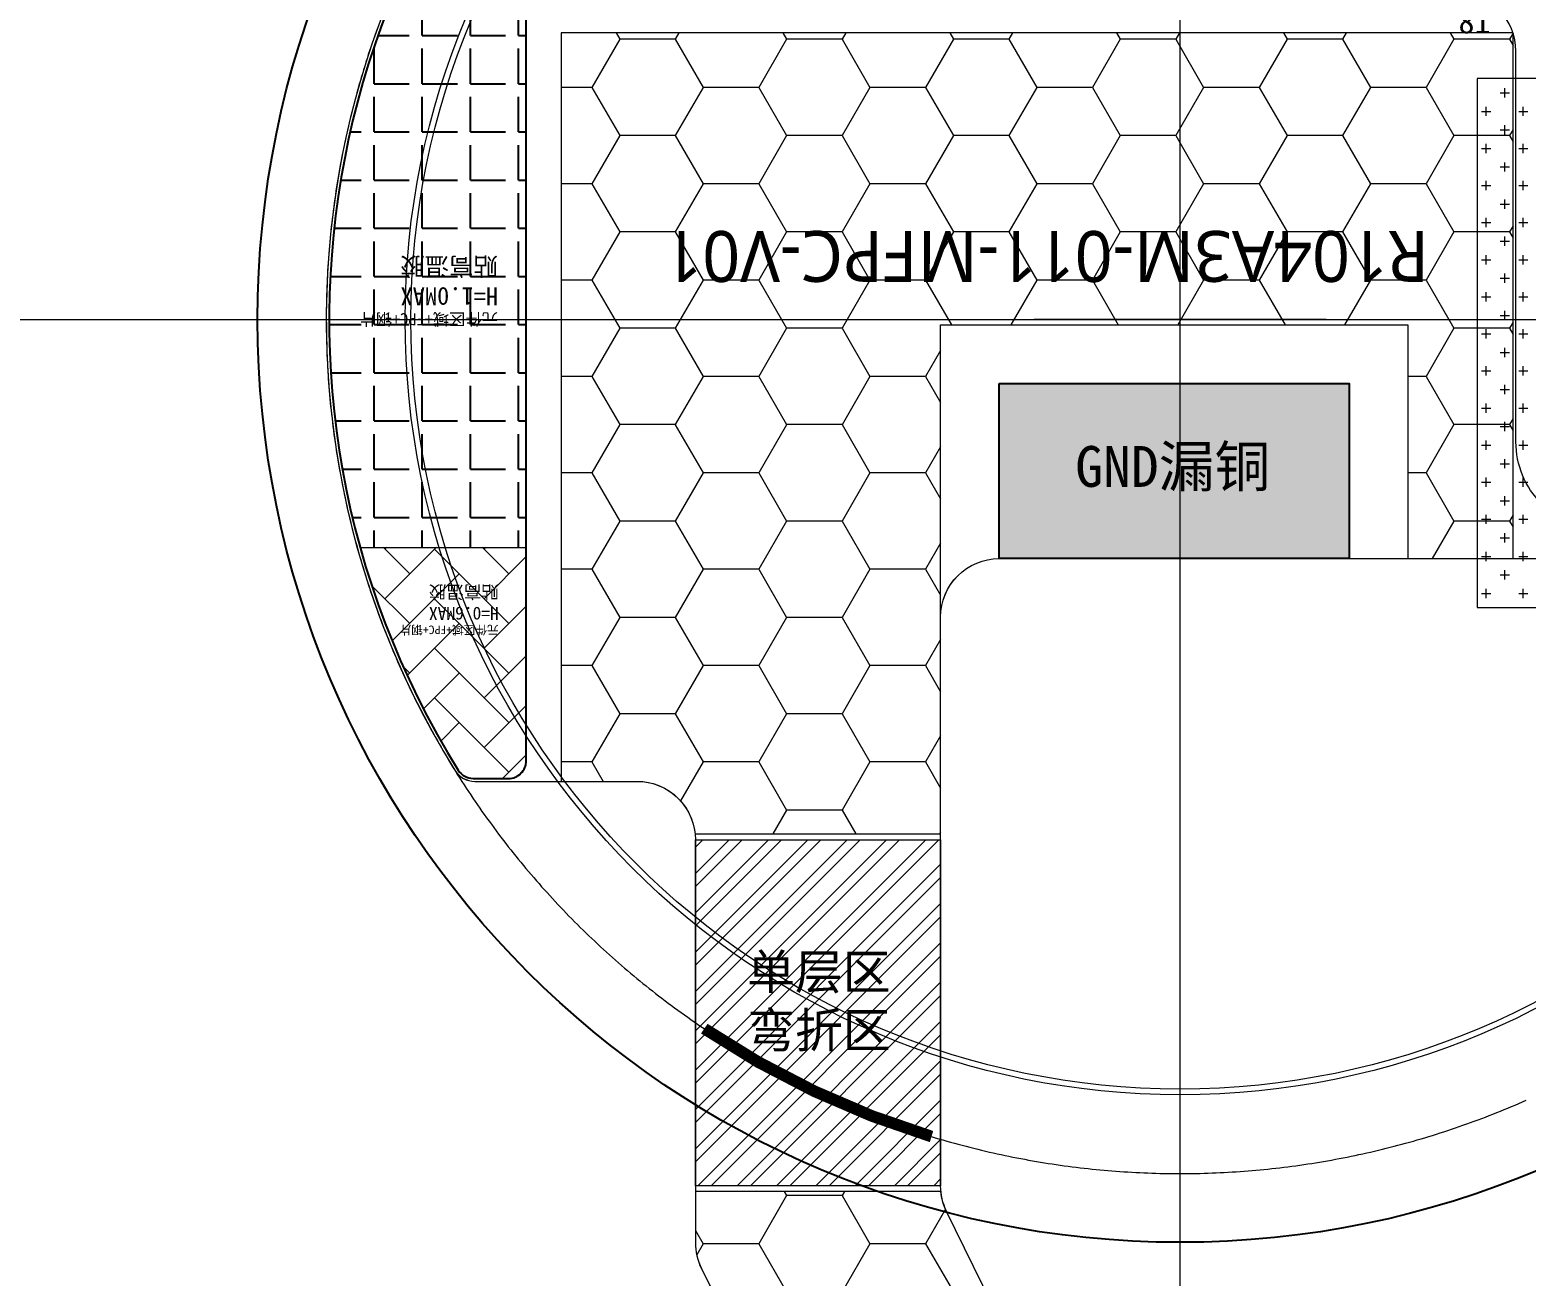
# Model space of a CAD drawing. Header units: millimetres. Extents: x 1403 to 2381, y 158 to 387.
# Drawn here: x 2304.95 to 2330.58, y 284.86 to 306.19 of the extents above; entities that cross this region are included whole.
import ezdxf
from ezdxf.lldxf.tags import DXFTag

# ---------------------------------------------------------------- set-up
doc = ezdxf.new("R2010")
doc.units = ezdxf.units.MM
doc.layers.get('0').update_dxf_attribs({"lineweight": 5})
doc.layers.add('COVER LENS', color=6, linetype='Continuous')
doc.layers.add('LCM FPC', color=30, linetype='Continuous')
for name, color, linetype, lineweight in [('DIM', 3, 'Continuous', 5), ('EMI', 5, 'Continuous', 5), ('Encap', 210, 'Continuous', 5), ('FPC', 50, 'Continuous', 5), ('ITO', 2, 'Continuous', 5), ('lens', 6, 'Continuous', 13), ('MFPC', 50, 'Continuous', 5), ('TAPE', 90, 'Continuous', 5)]:
    doc.layers.add(name, color=color, linetype=linetype, lineweight=lineweight)
doc.styles.get("Standard").update_dxf_attribs({"font": 'txt', "bigfont": 'gbcbig.shx'})
doc.styles.add('宋体', font='SimSun.ttf')
doc.styles.add('汉字', font='SimSun.ttf')
tags = doc.linetypes.add('CENTER', pattern=[0.6, 0.375, -0.075, 0.075, -0.075]).pattern_tags.tags
tags[10:11] = [DXFTag(74, 4), DXFTag(75, 0), DXFTag(340, '0'), DXFTag(46, 1.0), DXFTag(50, 0.0), DXFTag(44, 0.0), DXFTag(45, 0.0)]
tags[8:9] = [DXFTag(74, 4), DXFTag(75, 0), DXFTag(340, '0'), DXFTag(46, 1.0), DXFTag(50, 0.0), DXFTag(44, 0.0), DXFTag(45, 0.0)]
tags[6:7] = [DXFTag(74, 4), DXFTag(75, 0), DXFTag(340, '0'), DXFTag(46, 1.0), DXFTag(50, 0.0), DXFTag(44, 0.0), DXFTag(45, 0.0)]
tags[4:5] = [DXFTag(74, 4), DXFTag(75, 0), DXFTag(340, '0'), DXFTag(46, 1.0), DXFTag(50, 0.0), DXFTag(44, 0.0), DXFTag(45, 0.0)]

# ---------------------------------------------------------------- blocks, each defined once
blk = doc.blocks.new('R104A3M-001-PNL-V01-C')
at = {"layer": 'Encap', "color": 1, "linetype": 'CENTER', "lineweight": 5}
blk.add_line((264.948, 289.916), (264.948, 340.909), dxfattribs=at)
at = {"layer": 'Encap', "color": 1, "linetype": 'CENTER', "lineweight": 5, "ltscale": 0.5}
blk.add_line((241.255, 315.412), (288.641, 315.412), dxfattribs=at)
at = {"layer": 'Encap', "linetype": 'CENTER', "lineweight": 5}
blk.add_circle((264.948, 315.412), 13.175, dxfattribs=at)
at = {"layer": 'ITO', "linetype": 'Continuous', "lineweight": 5}
blk.add_lwpolyline([(251.202, 320.402), (251.178, 320.337), (251.156, 320.273), (251.133, 320.208), (251.111, 320.143), (251.088, 320.078), (251.067, 320.013), (251.045, 319.948), (251.024, 319.883), (251.003, 319.817), (250.983, 319.752), (250.963, 319.686), (250.943, 319.62), (250.923, 319.555), (250.904, 319.489), (250.885, 319.423), (250.866, 319.357), (250.848, 319.291), (250.83, 319.225), (250.812, 319.158), (250.795, 319.092), (250.778, 319.026), (250.761, 318.959), (250.744, 318.892), (250.728, 318.826), (250.712, 318.759), (250.697, 318.692), (250.681, 318.625), (250.667, 318.558), (250.652, 318.491), (250.638, 318.424), (250.624, 318.357), (250.61, 318.29), (250.597, 318.222), (250.584, 318.155), (250.571, 318.088), (250.559, 318.02), (250.546, 317.953), (250.535, 317.885), (250.523, 317.817), (250.512, 317.75), (250.501, 317.682), (250.491, 317.614), (250.481, 317.546), (250.471, 317.478), (250.461, 317.41), (250.452, 317.342), (250.443, 317.274), (250.435, 317.206), (250.426, 317.138), (250.418, 317.07), (250.411, 317.002), (250.404, 316.934), (250.397, 316.865), (250.39, 316.797), (250.384, 316.729), (250.378, 316.66), (250.372, 316.592), (250.366, 316.524), (250.361, 316.455), (250.357, 316.387), (250.352, 316.318), (250.348, 316.25), (250.344, 316.181), (250.341, 316.113), (250.338, 316.044), (250.335, 315.976), (250.333, 315.907), (250.33, 315.839), (250.329, 315.77), (250.327, 315.701), (250.326, 315.633), (250.325, 315.564), (250.324, 315.496), (250.324, 315.427), (250.324, 315.358), (250.325, 315.29), (250.325, 315.221), (250.326, 315.152), (250.328, 315.084), (250.33, 315.015), (250.332, 314.947), (250.334, 314.878), (250.337, 314.81), (250.34, 314.741), (250.343, 314.672), (250.347, 314.604), (250.35, 314.535), (250.355, 314.467), (250.359, 314.399), (250.364, 314.33), (250.369, 314.262), (250.375, 314.193), (250.381, 314.125), (250.387, 314.057), (250.394, 313.988), (250.4, 313.92), (250.408, 313.852), (250.415, 313.784), (250.423, 313.715), (250.431, 313.647), (250.439, 313.579), (250.448, 313.511), (250.457, 313.443), (250.467, 313.375), (250.476, 313.307), (250.486, 313.239), (250.497, 313.172), (250.508, 313.104), (250.518, 313.036), (250.53, 312.968), (250.541, 312.901), (250.553, 312.833), (250.566, 312.766), (250.578, 312.698), (250.591, 312.631), (250.604, 312.564), (250.618, 312.496), (250.632, 312.429), (250.646, 312.362), (250.66, 312.295), (250.675, 312.228), (250.69, 312.161), (250.706, 312.094), (250.721, 312.027), (250.737, 311.961), (250.754, 311.894), (250.77, 311.827), (250.787, 311.761), (250.805, 311.695), (250.822, 311.628), (250.84, 311.562), (250.858, 311.496), (250.877, 311.43), (250.896, 311.364), (250.915, 311.298), (250.934, 311.232), (250.954, 311.166), (250.974, 311.101), (250.995, 311.035), (251.015, 310.97), (251.036, 310.905), (251.058, 310.839), (251.079, 310.774), (251.101, 310.709), (251.123, 310.644), (251.146, 310.579), (251.169, 310.515), (251.192, 310.45), (251.215, 310.386), (251.239, 310.321), (251.263, 310.257), (251.287, 310.193), (251.312, 310.129), (251.337, 310.065), (251.362, 310.001), (251.388, 309.937), (251.414, 309.874), (251.44, 309.81), (251.466, 309.747), (251.493, 309.684), (251.52, 309.621), (251.547, 309.558), (251.575, 309.495), (251.603, 309.432), (251.631, 309.37), (251.659, 309.308), (251.688, 309.245), (251.717, 309.183), (251.747, 309.121), (251.776, 309.059), (251.806, 308.997), (251.836, 308.936), (251.867, 308.874), (251.898, 308.813), (251.929, 308.752), (251.96, 308.691), (251.992, 308.63), (252.024, 308.569), (252.056, 308.509), (252.089, 308.448), (252.122, 308.388), (252.155, 308.328), (252.188, 308.268), (252.222, 308.208), (252.256, 308.149), (252.29, 308.089), (252.324, 308.03), (252.359, 307.971), (252.394, 307.912), (252.43, 307.853), (252.465, 307.794), (252.501, 307.736), (252.537, 307.678), (252.574, 307.619), (252.61, 307.561), (252.647, 307.504), (252.684, 307.446), (252.722, 307.389), (252.76, 307.331), (252.798, 307.274), (252.836, 307.217), (252.875, 307.161), (252.914, 307.104), (252.953, 307.048), (252.992, 306.991), (253.032, 306.935), (253.072, 306.88), (253.112, 306.824), (253.152, 306.769), (253.193, 306.713), (253.234, 306.658), (253.275, 306.603), (253.317, 306.549), (253.358, 306.494), (253.4, 306.44), (253.442, 306.386), (253.485, 306.332), (253.528, 306.278), (253.571, 306.225), (253.614, 306.172), (253.657, 306.119), (253.701, 306.066), (253.745, 306.013), (253.789, 305.961), (253.834, 305.908), (253.878, 305.856), (253.923, 305.804), (253.969, 305.753), (254.014, 305.701), (254.06, 305.65), (254.106, 305.599), (254.152, 305.548), (254.198, 305.498), (254.245, 305.448), (254.292, 305.397), (254.339, 305.348), (254.386, 305.298), (254.434, 305.248), (254.482, 305.199), (254.53, 305.15), (254.578, 305.101), (254.626, 305.053), (254.675, 305.005), (254.724, 304.957), (254.773, 304.909), (254.823, 304.861), (254.872, 304.814), (254.922, 304.767), (254.972, 304.72), (255.022, 304.673), (255.073, 304.626), (255.124, 304.58), (255.174, 304.534), (255.226, 304.489), (255.277, 304.443), (255.329, 304.398), (255.38, 304.353), (255.432, 304.308), (255.485, 304.264), (255.537, 304.219), (255.59, 304.175), (255.642, 304.131), (255.695, 304.088), (255.749, 304.045), (255.802, 304.002), (255.856, 303.959), (255.91, 303.916), (255.964, 303.874), (256.018, 303.832), (256.072, 303.79), (256.127, 303.749), (256.182, 303.707), (256.237, 303.666), (256.292, 303.626), (256.347, 303.585), (256.403, 303.545), (256.459, 303.505), (256.515, 303.465), (256.571, 303.426), (256.627, 303.387), (256.684, 303.348), (256.74, 303.309), (256.797, 303.271), (256.854, 303.233), (256.912, 303.195), (256.969, 303.157), (257.027, 303.12), (257.084, 303.083), (257.142, 303.046), (257.2, 303.01), (257.259, 302.973), (257.317, 302.938), (257.376, 302.902), (257.434, 302.867), (257.493, 302.831), (257.553, 302.797), (257.612, 302.762), (257.671, 302.728), (257.731, 302.694), (257.791, 302.66), (257.85, 302.627), (257.911, 302.593), (257.971, 302.561), (258.031, 302.528), (258.092, 302.496), (258.152, 302.464), (258.213, 302.432), (258.274, 302.4), (258.335, 302.369), (258.397, 302.338), (258.458, 302.308), (258.52, 302.277), (258.581, 302.247), (258.643, 302.218), (258.705, 302.188), (258.767, 302.159), (258.829, 302.13), (258.892, 302.102), (258.954, 302.073), (259.017, 302.045), (259.08, 302.018), (259.143, 301.99), (259.206, 301.963), (259.269, 301.937), (259.332, 301.91), (259.396, 301.884), (259.459, 301.858), (259.523, 301.832), (259.587, 301.807), (259.65, 301.782), (259.714, 301.757), (259.779, 301.733), (259.843, 301.709), (259.907, 301.685), (259.972, 301.662), (260.036, 301.638), (260.101, 301.615), (260.166, 301.593), (260.231, 301.571), (260.296, 301.549), (260.361, 301.527), (260.426, 301.506), (260.491, 301.485), (260.557, 301.464), (260.622, 301.443), (260.688, 301.423), (260.753, 301.403), (260.819, 301.384), (260.885, 301.365), (260.951, 301.346), (261.017, 301.327), (261.083, 301.309), (261.149, 301.291), (261.216, 301.273), (261.282, 301.256), (261.348, 301.239), (261.415, 301.222), (261.482, 301.206), (261.548, 301.19), (261.615, 301.174), (261.682, 301.158), (261.749, 301.143), (261.816, 301.128), (261.883, 301.114), (261.95, 301.099), (262.017, 301.086), (262.084, 301.072), (262.152, 301.059), (262.219, 301.046), (262.287, 301.033), (262.354, 301.021), (262.422, 301.009), (262.489, 300.997), (262.557, 300.986), (262.625, 300.975), (262.692, 300.964), (262.76, 300.953), (262.828, 300.943), (262.896, 300.934), (262.964, 300.924), (263.032, 300.915), (263.1, 300.906), (263.168, 300.898), (263.236, 300.889), (263.304, 300.882), (263.372, 300.874), (263.441, 300.867), (263.509, 300.86), (263.577, 300.853), (263.646, 300.847), (263.714, 300.841), (263.782, 300.835), (263.851, 300.83), (263.919, 300.825), (263.988, 300.82), (264.056, 300.816), (264.125, 300.812), (264.193, 300.808), (264.262, 300.805), (264.33, 300.802), (264.399, 300.799), (264.467, 300.797), (264.536, 300.795), (264.604, 300.793), (264.673, 300.792), (264.742, 300.79), (264.81, 300.79), (264.879, 300.789), (264.947, 300.789), (265.016, 300.789), (265.085, 300.79), (265.153, 300.79), (265.222, 300.792), (265.29, 300.793), (265.359, 300.795), (265.428, 300.797), (265.496, 300.799), (265.565, 300.802), (265.633, 300.805), (265.702, 300.808), (265.77, 300.812), (265.839, 300.816), (265.907, 300.82), (265.976, 300.825), (266.044, 300.83), (266.113, 300.835), (266.181, 300.841), (266.249, 300.847), (266.318, 300.853), (266.386, 300.86), (266.454, 300.867), (266.522, 300.874), (266.591, 300.882), (266.659, 300.889), (266.727, 300.898), (266.795, 300.906), (266.863, 300.915), (266.931, 300.924), (266.999, 300.934), (267.067, 300.943), (267.135, 300.953), (267.203, 300.964), (267.27, 300.975), (267.338, 300.986), (267.406, 300.997), (267.473, 301.009), (267.541, 301.021), (267.608, 301.033), (267.676, 301.046), (267.743, 301.059), (267.811, 301.072), (267.878, 301.086), (267.945, 301.099), (268.012, 301.114), (268.079, 301.128), (268.146, 301.143), (268.213, 301.158), (268.28, 301.174), (268.347, 301.19), (268.413, 301.206), (268.48, 301.222), (268.547, 301.239), (268.613, 301.256), (268.679, 301.273), (268.746, 301.291), (268.812, 301.309), (268.878, 301.327), (268.944, 301.346), (269.01, 301.365), (269.076, 301.384), (269.142, 301.403), (269.207, 301.423), (269.273, 301.443), (269.338, 301.464), (269.404, 301.485), (269.469, 301.506), (269.534, 301.527), (269.599, 301.549), (269.664, 301.571), (269.729, 301.593), (269.794, 301.615), (269.859, 301.638), (269.923, 301.662), (269.988, 301.685), (270.052, 301.709), (270.116, 301.733), (270.18, 301.757), (270.244, 301.782), (270.308, 301.807), (270.372, 301.832), (270.436, 301.858), (270.499, 301.884), (270.563, 301.91), (270.626, 301.937), (270.689, 301.963), (270.752, 301.99), (270.815, 302.018), (270.878, 302.045)], dxfattribs=at)
blk = doc.blocks.new('R104A3M-011-MFPC-V01-A')
at = {"lineweight": 5}
h = blk.add_hatch(dxfattribs=at)
h.set_pattern_fill('ANSI32', color=251, scale=0.05, angle=540)
h.paths.add_polyline_path([(1674.005, 322.424), (1669.805, 322.424), (1669.805, 328.347), (1674.005, 328.347)])
h.paths.add_polyline_path([(1673.268, 324.234), (1670.507, 324.234), (1670.507, 326.426), (1673.268, 326.426)], flags=24)
at = {"layer": 'EMI', "lineweight": 5}
h = blk.add_hatch(dxfattribs=at)
h.set_pattern_fill('HONEY', color=5, scale=0.3)
edge = h.paths.add_edge_path()
edge.add_line((1664.955, 342.324), (1664.955, 338.691))
edge.add_arc((1665.955, 338.691), 1, 180, 206.1468)
edge.add_line((1665.057, 338.251), (1669.703, 328.788))
edge.add_arc((1668.805, 328.347), 1, 5.7392, 26.1468, ccw=False)
edge.add_line((1669.8, 328.447), (1674.005, 328.447))
edge.add_line((1674.005, 328.447), (1674.005, 329.322))
edge.add_arc((1673.005, 329.322), 1, 360, 386.1468)
edge.add_line((1673.903, 329.763), (1669.057, 339.633))
edge.add_arc((1669.955, 340.074), 1, 180, 206.1468, ccw=False)
edge.add_line((1668.955, 340.074), (1668.955, 342.324))
edge.add_line((1668.955, 342.324), (1664.955, 342.324))
h = blk.add_hatch(dxfattribs=at)
h.set_pattern_fill('HONEY', color=5, scale=0.3)
edge = h.paths.add_edge_path()
edge.add_line((1669.805, 318.61), (1669.805, 313.61))
edge.add_line((1669.805, 313.61), (1661.805, 313.61))
edge.add_line((1661.805, 313.61), (1661.805, 317.61))
edge.add_line((1661.805, 317.61), (1660.001, 317.61))
edge.add_line((1660.001, 317.61), (1660.001, 308.61))
edge.add_line((1660.001, 308.61), (1676.305, 308.61))
edge.add_line((1676.305, 308.61), (1676.305, 321.424))
edge.add_line((1676.305, 321.424), (1675.005, 321.424))
edge.add_arc((1675.005, 322.424), 1, 185.7392, 270, ccw=False)
edge.add_line((1674.01, 322.324), (1669.805, 322.324))
edge.add_line((1669.805, 322.324), (1669.805, 318.61))
at = {"layer": 'FPC'}
h = blk.add_hatch(dxfattribs=at)
h.set_pattern_fill('AR-HBONE', color=3, scale=0.15, angle=180)
h.set_pattern_definition([(225, (2842.92864, -703.7483), (-2e-16, -0.84852814), [1.8, -0.6]), (315, (2842.5044, -704.1726), (-2e-16, -0.84852814), [1.8, -0.6])])
h.paths.add_polyline_path([(1676.905, 317.416), (1679.745, 317.416, 0.0719), (1678.066, 321.233, 0.258747), (1677.811, 321.374), (1677.205, 321.374, 0.414214), (1676.905, 321.074)])
h.paths.add_polyline_path([(1678.981, 317.936), (1677.118, 317.936), (1677.118, 318.978), (1678.981, 318.978)], flags=24)
at = {"layer": 'LCM FPC'}
h = blk.add_hatch(color=2, dxfattribs=at)
h.dxf.hatch_style = 1
h.paths.add_polyline_path([(1668.805, 314.61), (1662.805, 314.61), (1662.805, 317.61), (1668.805, 317.61)])
h.paths.add_polyline_path([(1667.674, 315.507), (1663.918, 315.507), (1663.918, 316.76), (1667.674, 316.76)], flags=24)
h = blk.add_hatch(dxfattribs=at)
h.set_pattern_fill('ANGLE', color=2, scale=3, angle=180)
h.set_pattern_definition([(180, (2842.9286, -703.7483), (-1e-16, -0.825), [0.6, -0.225]), (270, (2842.9286, -703.7483), (0.825, -2e-16), [0.6, -0.225])])
h.paths.add_polyline_path([(1676.905, 308.224, -0.414214), (1676.605, 307.924), (1673.905, 307.924), (1673.886, 307.924, 0.414214), (1673.586, 307.624), (1673.586, 302.113, 0.613728), (1674.301, 301.749, 0.312269), (1679.745, 317.416), (1676.905, 317.416)])
h.paths.add_polyline_path([(1679.817, 313.615), (1677.176, 313.615), (1677.176, 312.146), (1679.817, 312.146)], flags=24)
at = {"color": 251, "lineweight": 5}
blk.add_lwpolyline([(1674.005, 322.424), (1669.805, 322.424), (1669.805, 328.347), (1674.005, 328.347)], close=True, dxfattribs=at)
at = {"layer": 'DIM', "lineweight": 5}
blk.add_line((1679.744, 317.42), (1676.905, 317.42), dxfattribs=at)
at = {"layer": 'EMI', "color": 5, "lineweight": 5}
for points in [[(1664.955, 342.324), (1664.955, 338.691, 0.114585), (1665.057, 338.251), (1669.703, 328.788, -0.089281), (1669.8, 328.447), (1674.005, 328.447), (1674.005, 329.322, 0.114585), (1673.903, 329.763), (1669.057, 339.633, -0.114585), (1668.955, 340.074), (1668.955, 342.324)], [(1669.805, 318.61), (1669.805, 313.61), (1661.805, 313.61), (1661.805, 317.61), (1660.001, 317.61), (1660.001, 308.61), (1676.305, 308.61), (1676.305, 321.424), (1675.005, 321.424, -0.38517), (1674.01, 322.324), (1669.805, 322.324)]]:
    blk.add_lwpolyline(points, format="xyb", close=True, dxfattribs=at)
at = {"layer": 'LCM FPC', "color": 7, "const_width": 0.2}
blk.add_lwpolyline([(1673.853, 325.658, 0.074051), (1669.961, 327.506, -0.740947)], format="xyb", dxfattribs=at)
at = {"layer": 'LCM FPC', "color": 2}
blk.add_lwpolyline([(1676.905, 308.224, -0.414214), (1676.605, 307.924), (1673.905, 307.924), (1673.886, 307.924, 0.414214), (1673.586, 307.624), (1673.586, 302.113, 0.613728), (1674.301, 301.749, 0.392992), (1678.066, 321.233, 0.258747), (1677.811, 321.374), (1677.205, 321.374, 0.414214), (1676.905, 321.074)], format="xyb", close=True, dxfattribs=at)
blk.add_lwpolyline([(1668.805, 314.61), (1662.805, 314.61), (1662.805, 317.61), (1668.805, 317.61)], close=True, dxfattribs=at)
at = {"layer": 'MFPC', "color": 1, "lineweight": 5}
blk.add_lwpolyline([(1665.057, 338.251), (1669.703, 328.788, -0.114585), (1669.805, 328.347), (1669.805, 318.61, -0.414214), (1668.805, 317.61), (1654.951, 317.61, 0.414214), (1653.951, 316.61), (1653.951, 310.924, 0.414214), (1655.951, 308.924), (1657.397, 308.924, -0.414214), (1658.397, 307.924), (1658.397, 305.06, 0.414214), (1659.397, 304.06), (1673.036, 304.06, -0.414214), (1673.536, 303.56), (1673.536, 302.113, 0.613728), (1674.331, 301.709, 0.39243), (1678.123, 321.235, 0.259267), (1677.784, 321.424), (1675.005, 321.424, -0.414214), (1674.005, 322.424), (1674.005, 329.322, 0.114585), (1673.903, 329.763), (1669.057, 339.633, -0.114585)], format="xyb", dxfattribs=at)
at = {"color": 251, "lineweight": 5, "insert": (1673.118, 324.384), "char_height": 0.6, "width": 11.03004, "attachment_point": 1, "rotation": 180, "style": '宋体'}
blk.add_mtext('单层区 \\P弯折区', dxfattribs=at)
at = {"color": 252, "lineweight": 5, "insert": (1661.44, 312.872), "char_height": 0.8709, "width": 15.16612, "attachment_point": 1, "style": '汉字'}
blk.add_mtext('{\\fMicrosoft YaHei|b0|i0|c134|p34;\\C255;R104A3M-011-MFPC-V01}', dxfattribs=at)
at = {"layer": 'FPC', "color": 255, "lineweight": 5, "style": '汉字'}
blk.add_text('81', height=0.4009, rotation=180, dxfattribs=at).set_placement((1660.934, 308.617))
at = {"layer": 'LCM FPC', "color": 0, "attachment_point": 1, "style": '宋体'}
for s, insert, char_height, width in [('{\\H0.8x;元件区域+FPC+钢片} \\P{\\H1.2x;H=0.6MAX\\P贴高温胶}', (1677.373, 318.903, 0), 0.18321, 2.49994), ('{\\H0.8x;元件区域+FPC+钢片} \\P{\\H1.2x;H=1.0MAX\\P贴高温胶}', (1677.385, 313.614, 0), 0.256, 3.49326)]:
    blk.add_mtext(s, dxfattribs=dict(at, insert=insert, char_height=char_height, width=width))
at = {"layer": 'LCM FPC', "color": 2, "insert": (1667.499, 315.682), "char_height": 0.7, "width": 4.00451, "attachment_point": 1, "rotation": 180, "line_spacing_factor": 0.9}
blk.add_mtext('{\\fSimSun|b0|i0|c134|p2;GND漏铜}', dxfattribs=at)
blk = doc.blocks.new('R104A3M-011-SW1147H-CVL-V01-C')
at = {"color": 1, "linetype": 'CENTER', "lineweight": 5}
for p, q in [((2028.592, 311.898), (2028.592, 316.898)), ((2031.092, 314.398), (2026.092, 314.398))]:
    blk.add_line(p, q, dxfattribs=at)
at = {"layer": 'COVER LENS'}
blk.add_circle((2028.592, 314.398), 15.8, dxfattribs=at)
at = {"layer": 'lens', "color": 1, "lineweight": 5}
blk.add_circle((2028.592, 314.398), 13.274, dxfattribs=at)

msp = doc.modelspace()

# ---------------------------------------------------------------- hatches: boundary and pattern name
at = {"layer": 'TAPE', "lineweight": 5}
h = msp.add_hatch(dxfattribs=at)
h.set_pattern_fill('CROSS', color=32, scale=0.05, angle=360)
h.paths.add_polyline_path([(2329.7378, 296.3026), (2337.7507, 296.3026), (2337.7507, 305.3645), (2329.7378, 305.3645)])

# ---------------------------------------------------------------- linework, layer by layer
at = {"layer": 'FPC', "lineweight": 5}
msp.add_lwpolyline([(2327.151, 317.5096), (2327.151, 313.1748, 0.4142136), (2328.151, 312.1748), (2333.8648, 312.1748, -0.1827858), (2334.1957, 312.0497, -0.0662766), (2336.6924, 309.1758, -0.1467697), (2336.8575, 308.6253), (2336.8575, 307.3285, -0.4142136), (2336.3575, 306.8285), (2335.8575, 306.8285, 0.4142136), (2334.8575, 305.8285), (2334.8575, 297.9424, -0.4142136), (2334.5575, 297.6424), (2331.903, 297.6424, -0.4142136), (2330.403, 299.1424), (2330.403, 305.8285, 0.4142136), (2329.403, 306.8285), (2325.651, 306.8285, -0.4142136), (2322.151, 310.3285), (2322.151, 317.5096)], format="xyb", dxfattribs=at)
at = {"layer": 'MFPC', "color": 1, "lineweight": 5}
msp.add_lwpolyline([(2325.2971, 276.502), (2320.6518, 285.9647, -0.1145847), (2320.5494, 286.4054), (2320.5494, 296.1424, -0.4142136), (2321.5494, 297.1424), (2335.403, 297.1424, 0.4142136), (2336.403, 298.1424), (2336.403, 303.8285, 0.4142136), (2334.403, 305.8285), (2332.9575, 305.8285, -0.4142136), (2331.9575, 306.8285), (2331.9575, 309.6924, 0.4142136), (2330.9575, 310.6924), (2317.3188, 310.6924, -0.4142136), (2316.8188, 311.1924), (2316.8188, 312.6399, 0.6137278), (2316.0238, 313.0436, 0.3924302), (2312.2309, 293.5174, 0.2592668), (2312.5706, 293.3285), (2315.3494, 293.3285, -0.4142136), (2316.3494, 292.3285), (2316.3494, 285.4301, 0.1145847), (2316.4518, 284.9894), (2321.2971, 275.1193, -0.1145847)], format="xyb", dxfattribs=at)
at = {"layer": 'TAPE', "color": 32, "lineweight": 5}
msp.add_lwpolyline([(2329.7378, 296.3026), (2337.7507, 296.3026), (2337.7507, 305.3645), (2329.7378, 305.3645)], close=True, dxfattribs=at)

# ---------------------------------------------------------------- block references
at = {"layer": 'DIM', "lineweight": 5}
msp.add_blockref('R104A3M-011-SW1147H-CVL-V01-C', (296.0587, -13.1619), dxfattribs=at)
at = {"layer": 'DIM', "lineweight": 5, "rotation": 180}
msp.add_blockref('R104A3M-011-MFPC-V01-A', (3990.3543, 614.7526), dxfattribs=at)
at = {"layer": 'ITO', "lineweight": 5}
msp.add_blockref('R104A3M-001-PNL-V01-C', (2059.7019, -14.1759), dxfattribs=at)

doc.saveas('drawing.dxf')
